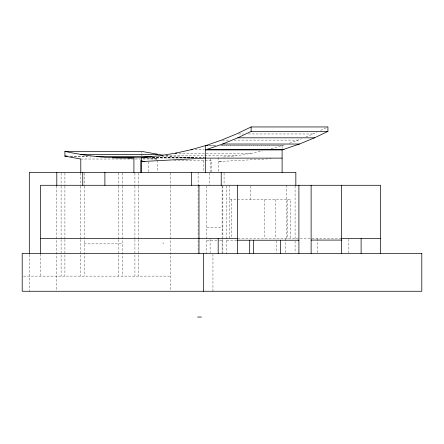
<?xml version="1.0" encoding="UTF-8"?>
<svg xmlns="http://www.w3.org/2000/svg" width="444" height="444" viewBox="0 0 444 444"><rect width="100%" height="100%" fill="white"/><g stroke="black" fill="none" stroke-linecap="round" stroke-linejoin="round"><path stroke-width="0.33" stroke-dasharray="2.22 1.67" d="M305.811 137.041L316.933 132.212M320.596 130.458L327.916 126.951M289.488 143.184L301.454 138.833M271.034 148.812L284.432 144.938M223.515 157.054L236.547 155.722L252.231 153.191L262.371 150.938M221.595 161.383L218.337 161.561L271.101 158.713M238.556 133.966L243.401 133.966M248.24 133.966L313.275 133.966M222.244 140.115L229.853 140.115M234.005 140.115L298.34 140.115M209.834 145.377L216.75 145.377M222.289 145.377L283.167 145.377M208.075 145.676L215.684 145.676M220.529 145.676L282.101 145.676L282.101 148.707M195.138 149.739L204.135 149.739M178.893 153.191L252.231 153.191M165.978 155.722L204.029 155.722M204.723 155.722L236.547 155.722M70.463 156.144L87.107 156.144M158.103 156.582L173.321 156.582L193.939 157.836M152.281 157.331L204.168 157.331M152.614 157.431L204.501 157.437M148.435 157.764L193.406 157.764M148.912 158.014L193.884 158.014M80.797 159.024L157.592 159.013L150.089 157.642M174.037 160.517L211.461 160.517L211.461 172.372M229.742 199.534L290.837 199.534L290.837 238.611M206.832 227.4L222.871 227.4M237.951 238.611L341.031 238.611M206.832 240.226L218.859 240.226M219.53 240.226L222.871 240.226M226.69 240.226L236.319 240.226M84.16 243.856L122.655 243.856M23.56 276.124L170.618 276.124M70.446 156.316L91.198 156.96M143.068 158.564L157.592 159.013M165.801 155.572L173.321 156.582M348.867 239.283L348.867 252.741M317.177 238.611L317.177 252.741M295.082 185.975L295.082 240.343M295.082 241.031L295.082 252.725M287.379 199.534L287.379 238.611M286.252 185.287L286.252 238.611M285.486 238.611L285.486 252.741M276.551 240.887L276.551 252.758M275.641 199.534L275.641 238.611M264.602 199.534L264.602 238.611M250.483 185.964L250.483 199.534M231.346 199.534L231.346 238.611M229.742 185.287L229.742 238.611M226.69 185.969L226.69 253.413M224.07 173.049L224.07 183.927M222.871 185.975L222.871 253.413M222.105 185.981L222.105 237.224M222.105 239.283L222.105 252.741M218.337 157.437L218.337 172.372M212.948 254.101L212.948 291.264M210.7 158.43L210.7 171.706M210.106 239.283L210.106 252.741M209.18 173.049L209.18 185.287M206.832 185.975L206.832 253.413M203.829 160.517L203.829 171.711M198.107 172.372L198.107 185.531M198.107 185.981L198.107 253.413M170.618 173.066L170.618 185.531M170.618 186.208L170.618 291.264M157.592 160.351L157.592 171.706M148.418 161.832L148.418 171.711M141.902 152.103L141.902 153.452M141.902 154.124L141.902 156.144M138.739 173.066L138.739 185.514M138.739 186.208L138.739 238.772M138.739 239.466L138.739 276.124M134.926 173.066L134.926 185.514M134.926 186.208L134.926 238.772M134.926 239.466L134.926 276.124M122.655 173.06L122.655 185.514M122.655 186.119L122.655 276.124M118.842 173.066L118.842 185.514M118.842 186.208L118.842 238.772M118.842 239.466L118.842 276.124M84.16 173.06L84.16 185.514M84.16 186.119L84.16 276.124M80.347 173.066L80.347 185.514M80.347 186.208L80.347 238.772M80.347 239.466L80.347 276.124M64.913 173.066L64.913 185.514M64.913 186.208L64.913 238.772M64.913 239.466L64.913 276.124M61.1 173.066L61.1 185.514M61.1 186.208L61.1 238.772M61.1 239.466L61.1 276.124M56.799 185.975L56.799 291.264M40.532 254.101L40.532 276.124M29.31 254.684L29.31 291.264"/><path stroke-width="0.67" d="M327.916 131.402L251.126 131.402L237.74 137.818L222.644 144.034L205.306 149.917L282.101 149.917L299.434 144.034L314.53 137.818L327.916 131.402L327.916 126.951L251.126 126.951L236.48 133.966L221.55 140.115L206.377 145.377L190.992 149.739L175.436 153.191L159.751 155.722L141.547 157.437L141.547 172.372M144.805 161.383L141.547 161.561L205.306 158.125L282.101 158.125M80.797 172.372L80.797 159.024L64.913 156.144L64.913 151.393C87.54 156.288 110.756 158.758 133.91 157.764L133.91 172.372M237.74 137.818L314.53 137.818M222.644 144.034L299.434 144.034M206.377 145.377L207.759 145.377M206.693 145.676L205.306 145.676L205.306 172.372M207.293 149.351L284.088 149.351M190.992 149.739L192.374 149.739M64.913 151.393L141.902 151.426L163.065 155.206M175.436 153.191L176.817 153.191M80.797 154.473L157.592 154.473M66.994 156.144L64.913 156.144L66.989 156.21M96.531 156.582L151.876 156.582M143.984 157.331L148.135 157.331M141.547 157.437L142.929 157.437M112.326 157.764L142.901 157.764M128.161 158.014L132.312 158.014M142.169 160.517L140.781 160.517L140.781 172.372M40.532 238.633L237.379 238.633M341.664 238.611L380.558 238.611M311.122 240.082L341.664 240.082M237.007 240.226L298.901 240.226M163.037 243.129L163.364 243.129M197.619 317.049L201.437 317.049M380.558 253.413L380.558 185.287L40.532 185.287L40.532 253.413M361.111 238.611L361.111 253.413M341.664 185.287L341.664 253.413M311.122 185.287L311.122 253.413M298.901 185.287L298.901 253.413M295.848 185.287L295.848 172.372L29.31 172.372L29.31 253.99M282.101 149.917L282.101 172.372M280.369 240.226L280.369 253.413M253.518 240.226L253.518 253.413M251.126 126.951L251.126 131.402M249.7 240.226L249.7 253.413M237.379 185.287L237.379 253.413M221.217 172.372L221.217 185.287M218.182 238.633L218.182 253.413M203.563 253.413L203.563 291.264M198.984 185.287L198.984 253.413M191.558 172.372L191.558 185.287M104.889 172.372L104.889 185.287M82.762 172.372L82.762 185.287M56.799 172.372L56.799 185.514M421.8 253.413L22.2 253.413L22.2 291.264L421.8 291.264L421.8 253.413"/></g></svg>
